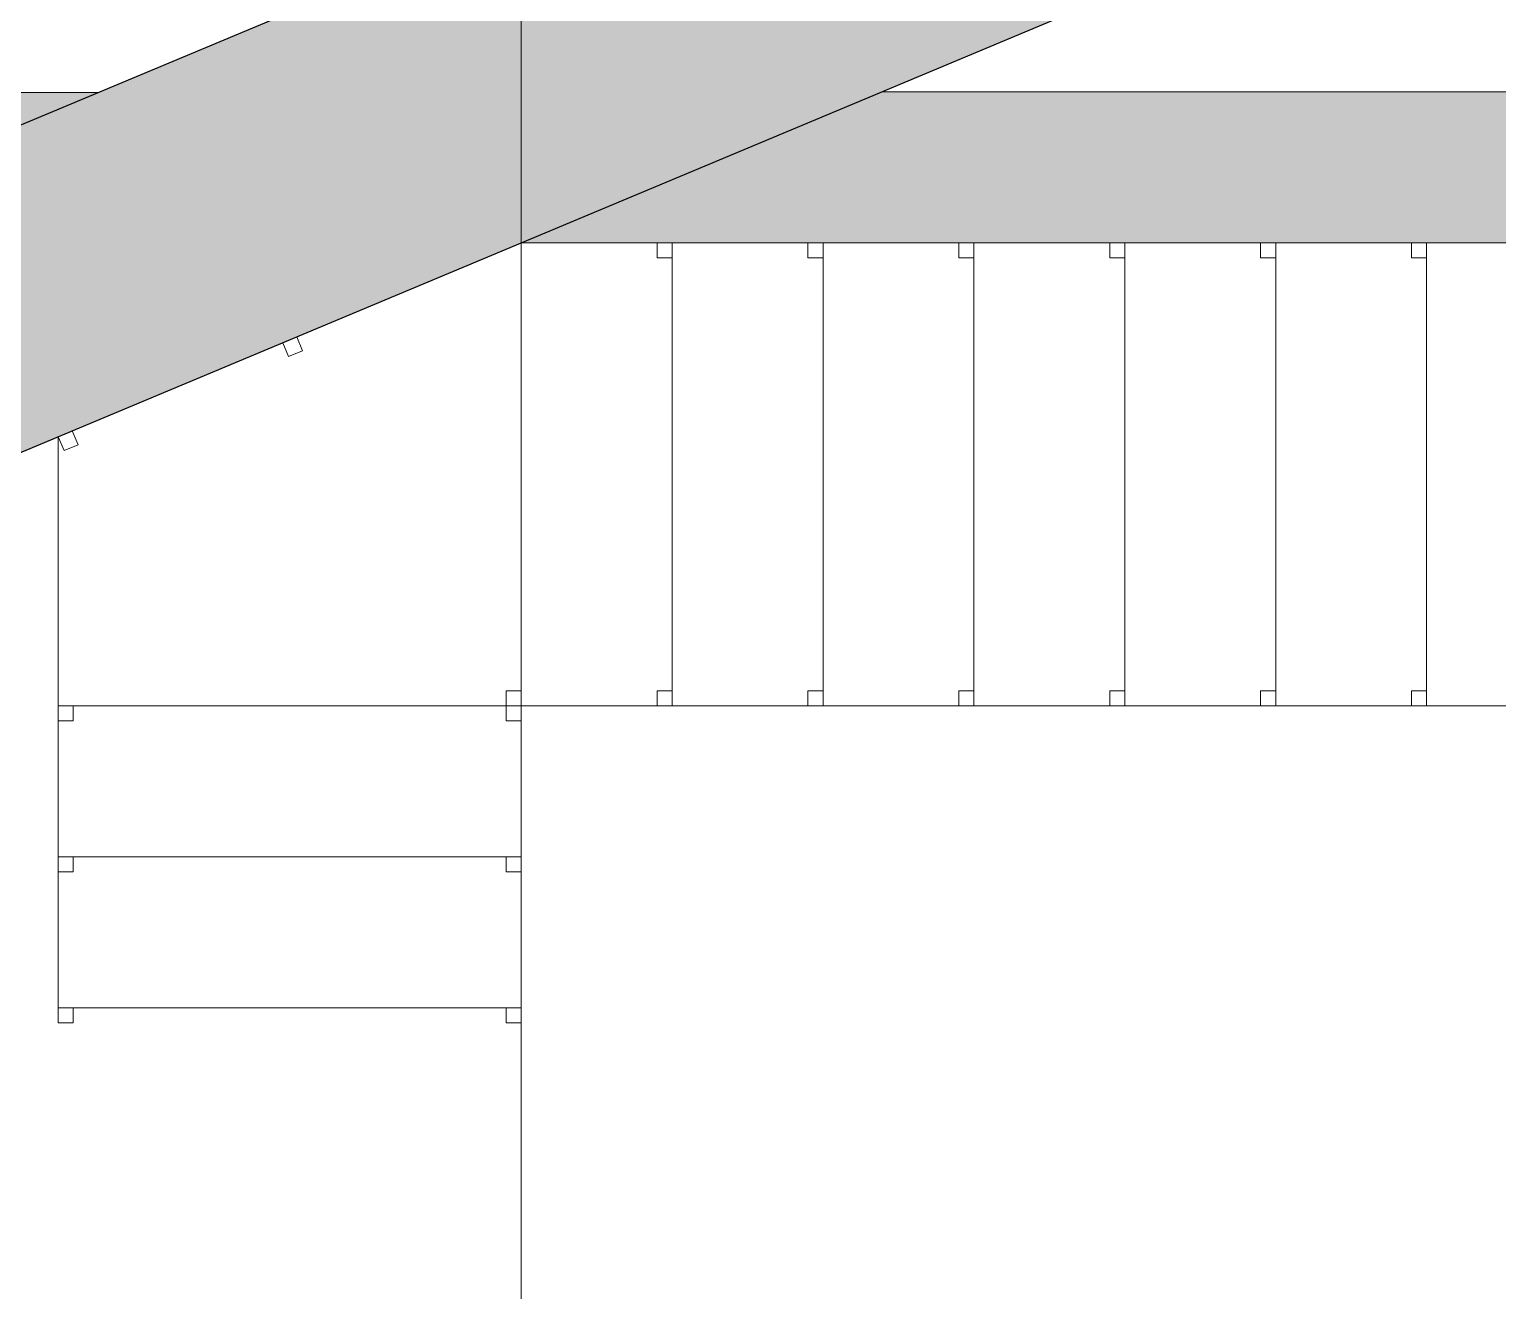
# Model space of a CAD drawing. Header units: millimetres. Extents: x 19901 to 42199, y 14545 to 21214.
# Drawn here: x 24539.5 to 24831.4, y 17384.3 to 17635 of the extents above; entities that cross this region are included whole.
import ezdxf

# ---------------------------------------------------------------- set-up
doc = ezdxf.new("R2010")
doc.units = ezdxf.units.MM
doc.layers.get('0').update_dxf_attribs({"lineweight": 18})
for name, color, linetype, lineweight in [('MURO', 1, 'Continuous', 25), ('SEZIONI_medie_small_section', 2, 'Continuous', 9), ('Wall', 7, 'Continuous', 20)]:
    doc.layers.add(name, color=color, linetype=linetype, lineweight=lineweight)

msp = doc.modelspace()

# ---------------------------------------------------------------- hatches: boundary and pattern name
at = {"layer": 'Wall', "true_color": 0x636466}
h = msp.add_hatch(color=251, dxfattribs=at)
h.dxf.hatch_style = 1
h.paths.add_polyline_path([(26447.66, 17149.14), (26357.68, 17111.46), (26380.85, 17056.12), (26470.84, 17093.8)])
h.paths.add_polyline_path([(26850.52, 17252.78), (26840.15, 17277.56), (26754.36, 17277.56), (26447.66, 17149.14), (26470.84, 17093.8)])
h.paths.add_polyline_path([(26827.35, 17308.13), (26754.36, 17277.56), (26840.15, 17277.56)])
h.paths.add_polyline_path([(26909.7, 17277.56), (26840.15, 17277.56), (26850.52, 17252.78)])
h.paths.add_polyline_path([(27263.82, 17425.85), (27240.65, 17481.19), (26827.35, 17308.13), (26840.15, 17277.56), (26909.7, 17277.56)])
h.paths.add_polyline_path([(27661.97, 17592.56), (27661.97, 17592.56), (27638.79, 17647.91), (27240.65, 17481.19), (27263.82, 17425.85)])
h.paths.add_polyline_path([(28226.14, 17828.81), (28202.97, 17884.15), (27733.61, 17687.61), (27733.61, 17622.56)])
h.paths.add_polyline_path([(27733.61, 17687.61), (27638.79, 17647.91), (27661.97, 17592.56), (27733.61, 17622.56)])
h.paths.add_polyline_path([(28334.5, 17939.23), (28202.97, 17884.15), (28226.14, 17828.81), (28357.68, 17883.88)])
h.paths.add_polyline_path([(25309.79, 17939.23), (25178.27, 17884.15), (25201.44, 17828.81), (25332.97, 17883.88)])
h.paths.add_polyline_path([(25178.27, 17884.15), (25083.35, 17844.41), (25106.52, 17789.06), (25201.44, 17828.81)])
h.paths.add_polyline_path([(25083.35, 17844.41), (24708.9, 17687.61), (24708.9, 17622.56), (25106.52, 17789.06)])
h.paths.add_polyline_path([(24708.9, 17622.56), (24708.9, 17687.61), (24458.74, 17582.86), (24481.91, 17527.52)])
h.paths.add_polyline_path([(24458.74, 17582.86), (24274.16, 17505.57), (24297.33, 17450.23), (24481.91, 17527.52)])
h.paths.add_polyline_path([(23648.16, 17243.44), (23332.97, 17111.46), (23356.14, 17056.12), (23671.33, 17188.1)])
h.paths.add_polyline_path([(23825.81, 17252.78), (23815.43, 17277.56), (23729.65, 17277.56), (23648.16, 17243.44), (23671.33, 17188.1)])
h.paths.add_polyline_path([(23802.64, 17308.13), (23729.65, 17277.56), (23815.43, 17277.56)])
h.paths.add_polyline_path([(23956.52, 17307.52), (23933.35, 17362.86), (23802.64, 17308.13), (23815.43, 17277.56), (23884.99, 17277.56)])
h.paths.add_polyline_path([(23884.99, 17277.56), (23815.43, 17277.56), (23825.81, 17252.78)])
h.paths.add_polyline_path([(24092.69, 17429.58), (23933.35, 17362.86), (23956.52, 17307.52), (24115.87, 17374.24)])
h = msp.add_hatch(color=251, dxfattribs=at)
h.dxf.hatch_style = 1
h.paths.add_polyline_path([(23986.52, 17592.56), (24115.87, 17592.56), (24115.87, 17622.19), (23956.52, 17622.56), (23956.52, 17372.56), (23986.52, 17385.13)])
h.paths.add_polyline_path([(24553.23, 17622.43), (24275.88, 17622.19), (24275.88, 17609.01), (24275.87, 17592.56), (24481.91, 17592.56)])
h.paths.add_polyline_path([(25106.52, 17622.56), (24708.9, 17622.56), (24637.25, 17592.56), (24694.25, 17592.56), (24694.25, 17592.56), (24697.25, 17592.56), (24754.25, 17592.56), (24754.25, 17592.56), (24757.25, 17592.56), (24784.25, 17592.56), (24784.25, 17592.56), (24787.25, 17592.56), (24934.25, 17592.56), (24934.25, 17592.56), (24937.25, 17592.56), (25076.52, 17592.56), (25076.52, 17502.56), (25076.52, 17490.06), (25086.52, 17490.06), (25086.52, 17575.06), (25096.52, 17575.06), (25096.52, 17490.06), (25106.52, 17490.06)])
h.paths.add_polyline_path([(24861.52, 17592.56), (24851.52, 17592.56), (24851.52, 17527.73), (24861.52, 17527.73)], flags=17)
h.paths.add_polyline_path([(25076.52, 17382.56), (24861.52, 17382.56), (24861.52, 17442.73), (24851.52, 17442.73), (24851.52, 17372.56), (25076.52, 17372.56)])
h.paths.add_polyline_path([(25106.52, 17410.06), (25076.52, 17410.06), (25076.52, 17227.56), (25084.02, 17227.56), (25084.02, 17347.56), (25099.02, 17347.56), (25099.02, 17227.56), (25106.52, 17227.56)])
h.paths.add_polyline_path([(25106.52, 17010.06), (25076.52, 17010.06), (25076.52, 16872.56), (25076.52, 16842.56), (25106.52, 16842.56)])
h.paths.add_polyline_path([(24786.52, 16967.56), (24756.52, 16967.56), (24756.52, 16962.56), (24756.52, 16842.56), (24786.52, 16842.56), (24786.52, 16872.56)])
h.paths.add_polyline_path([(24786.52, 17377.56), (24746.52, 17377.56), (24746.52, 17347.56), (24786.52, 17347.56)])
h.paths.add_polyline_path([(24396.52, 17377.56), (24356.52, 17377.56), (24356.52, 17347.56), (24368.39, 17347.56), (24396.52, 17347.56)])
h.paths.add_polyline_path([(24386.52, 16967.56), (24356.52, 16967.56), (24356.52, 16872.56), (24336.52, 16872.56), (24336.52, 16842.56), (24386.52, 16842.56)])
h.paths.add_polyline_path([(23986.52, 16962.56), (23986.52, 17320.08), (23956.52, 17307.52), (23956.52, 16842.56), (24119.02, 16842.56), (24119.02, 16850.06), (23999.02, 16850.06), (23999.02, 16865.06), (24119.02, 16865.06), (24119.02, 16872.56), (23986.52, 16872.56)])

# ---------------------------------------------------------------- linework, layer by layer
at = {"color": 1}
for p, q in [((24545.2, 17554.02), (24637.25, 17592.56)), ((24637.25, 17500.51), (24637.25, 17592.56)), ((24667.25, 17592.56), (24664.25, 17592.56)), ((24664.25, 17592.56), (24664.25, 17589.56)), ((24667.25, 17500.51), (24667.25, 17592.56)), ((24667.25, 17589.56), (24667.25, 17592.56)), ((24697.25, 17592.56), (24694.25, 17592.56)), ((24694.25, 17592.56), (24694.25, 17589.56)), ((24697.25, 17500.51), (24697.25, 17592.56)), ((24697.25, 17589.56), (24697.25, 17592.56)), ((24727.25, 17592.56), (24724.25, 17592.56)), ((24724.25, 17592.56), (24724.25, 17589.56)), ((24727.25, 17500.51), (24727.25, 17592.56)), ((24727.25, 17589.56), (24727.25, 17592.56)), ((24757.25, 17592.56), (24754.25, 17592.56)), ((24754.25, 17592.56), (24754.25, 17589.56)), ((24757.25, 17500.51), (24757.25, 17592.56)), ((24757.25, 17589.56), (24757.25, 17592.56)), ((24787.25, 17592.56), (24784.25, 17592.56)), ((24784.25, 17592.56), (24784.25, 17589.56)), ((24787.25, 17500.51), (24787.25, 17592.56)), ((24787.25, 17589.56), (24787.25, 17592.56)), ((24817.25, 17592.56), (24814.25, 17592.56)), ((24814.25, 17592.56), (24814.25, 17589.56)), ((24817.25, 17500.51), (24817.25, 17592.56)), ((24817.25, 17589.56), (24817.25, 17592.56)), ((24664.25, 17589.56), (24667.25, 17589.56)), ((24694.25, 17589.56), (24697.25, 17589.56)), ((24724.25, 17589.56), (24727.25, 17589.56)), ((24754.25, 17589.56), (24757.25, 17589.56)), ((24784.25, 17589.56), (24787.25, 17589.56)), ((24814.25, 17589.56), (24817.25, 17589.56)), ((24592.61, 17573.87), (24589.85, 17572.71)), ((24593.77, 17571.1), (24592.61, 17573.87)), ((24589.85, 17572.71), (24591, 17569.95)), ((24591, 17569.95), (24593.77, 17571.1)), ((24547.97, 17555.18), (24545.2, 17554.02)), ((24545.2, 17440.51), (24545.2, 17554.02)), ((24545.2, 17554.02), (24546.36, 17551.25)), ((24549.13, 17552.41), (24547.97, 17555.18)), ((24546.36, 17551.25), (24549.13, 17552.41)), ((24637.25, 17503.51), (24634.25, 17503.51)), ((24634.25, 17503.51), (24634.25, 17500.51)), ((24637.25, 17500.51), (24637.25, 17503.51)), ((24667.25, 17503.51), (24664.25, 17503.51)), ((24664.25, 17503.51), (24664.25, 17500.51)), ((24667.25, 17500.51), (24667.25, 17503.51)), ((24697.25, 17503.51), (24694.25, 17503.51)), ((24694.25, 17503.51), (24694.25, 17500.51)), ((24697.25, 17500.51), (24697.25, 17503.51)), ((24727.25, 17503.51), (24724.25, 17503.51)), ((24724.25, 17503.51), (24724.25, 17500.51)), ((24727.25, 17500.51), (24727.25, 17503.51)), ((24757.25, 17503.51), (24754.25, 17503.51)), ((24754.25, 17503.51), (24754.25, 17500.51)), ((24757.25, 17500.51), (24757.25, 17503.51)), ((24787.25, 17503.51), (24784.25, 17503.51)), ((24784.25, 17503.51), (24784.25, 17500.51)), ((24787.25, 17500.51), (24787.25, 17503.51)), ((24817.25, 17503.51), (24814.25, 17503.51)), ((24814.25, 17503.51), (24814.25, 17500.51)), ((24817.25, 17500.51), (24817.25, 17503.51)), ((24637.25, 17500.51), (24545.2, 17500.51)), ((24548.2, 17500.51), (24545.2, 17500.51)), ((24545.2, 17500.51), (24545.2, 17497.51)), ((24548.2, 17497.51), (24548.2, 17500.51)), ((24637.25, 17500.51), (24634.25, 17500.51)), ((24634.25, 17500.51), (24634.25, 17497.51)), ((24634.25, 17500.51), (24637.25, 17500.51)), ((24637.25, 17440.51), (24637.25, 17500.51)), ((24637.25, 17500.51), (24967.25, 17500.51)), ((24637.25, 17497.51), (24637.25, 17500.51)), ((24664.25, 17500.51), (24667.25, 17500.51)), ((24694.25, 17500.51), (24697.25, 17500.51)), ((24724.25, 17500.51), (24727.25, 17500.51)), ((24754.25, 17500.51), (24757.25, 17500.51)), ((24784.25, 17500.51), (24787.25, 17500.51)), ((24814.25, 17500.51), (24817.25, 17500.51)), ((24545.2, 17497.51), (24548.2, 17497.51)), ((24634.25, 17497.51), (24637.25, 17497.51)), ((24637.25, 17470.51), (24545.2, 17470.51)), ((24548.2, 17470.51), (24545.2, 17470.51)), ((24545.2, 17470.51), (24545.2, 17467.51)), ((24548.2, 17467.51), (24548.2, 17470.51)), ((24637.25, 17470.51), (24634.25, 17470.51)), ((24634.25, 17470.51), (24634.25, 17467.51)), ((24637.25, 17467.51), (24637.25, 17470.51)), ((24545.2, 17467.51), (24548.2, 17467.51)), ((24634.25, 17467.51), (24637.25, 17467.51)), ((24637.25, 17440.51), (24545.2, 17440.51)), ((24548.2, 17440.51), (24545.2, 17440.51)), ((24545.2, 17440.51), (24545.2, 17437.51)), ((24548.2, 17437.51), (24548.2, 17440.51)), ((24637.25, 17440.51), (24634.25, 17440.51)), ((24634.25, 17440.51), (24634.25, 17437.51)), ((24637.25, 17437.51), (24637.25, 17440.51)), ((24545.2, 17437.51), (24548.2, 17437.51)), ((24634.25, 17437.51), (24637.25, 17437.51))]:
    msp.add_line(p, q, dxfattribs=at)
at = {"layer": 'MURO'}
for p, q in [((25083.35, 17844.41), (24458.74, 17582.86)), ((24481.91, 17527.52), (25106.52, 17789.06))]:
    msp.add_line(p, q, dxfattribs=at)
at = {"layer": 'SEZIONI_medie_small_section'}
msp.add_line((24637.25, 18205.52), (24637.25, 15770.3), dxfattribs=at)
at = {"layer": 'Wall'}
for p, q in [((24275.87, 17622.19), (24553.23, 17622.43)), ((25106.52, 17622.56), (24708.9, 17622.56)), ((24637.25, 17592.56), (25076.52, 17592.56))]:
    msp.add_line(p, q, dxfattribs=at)

doc.saveas('drawing.dxf')
